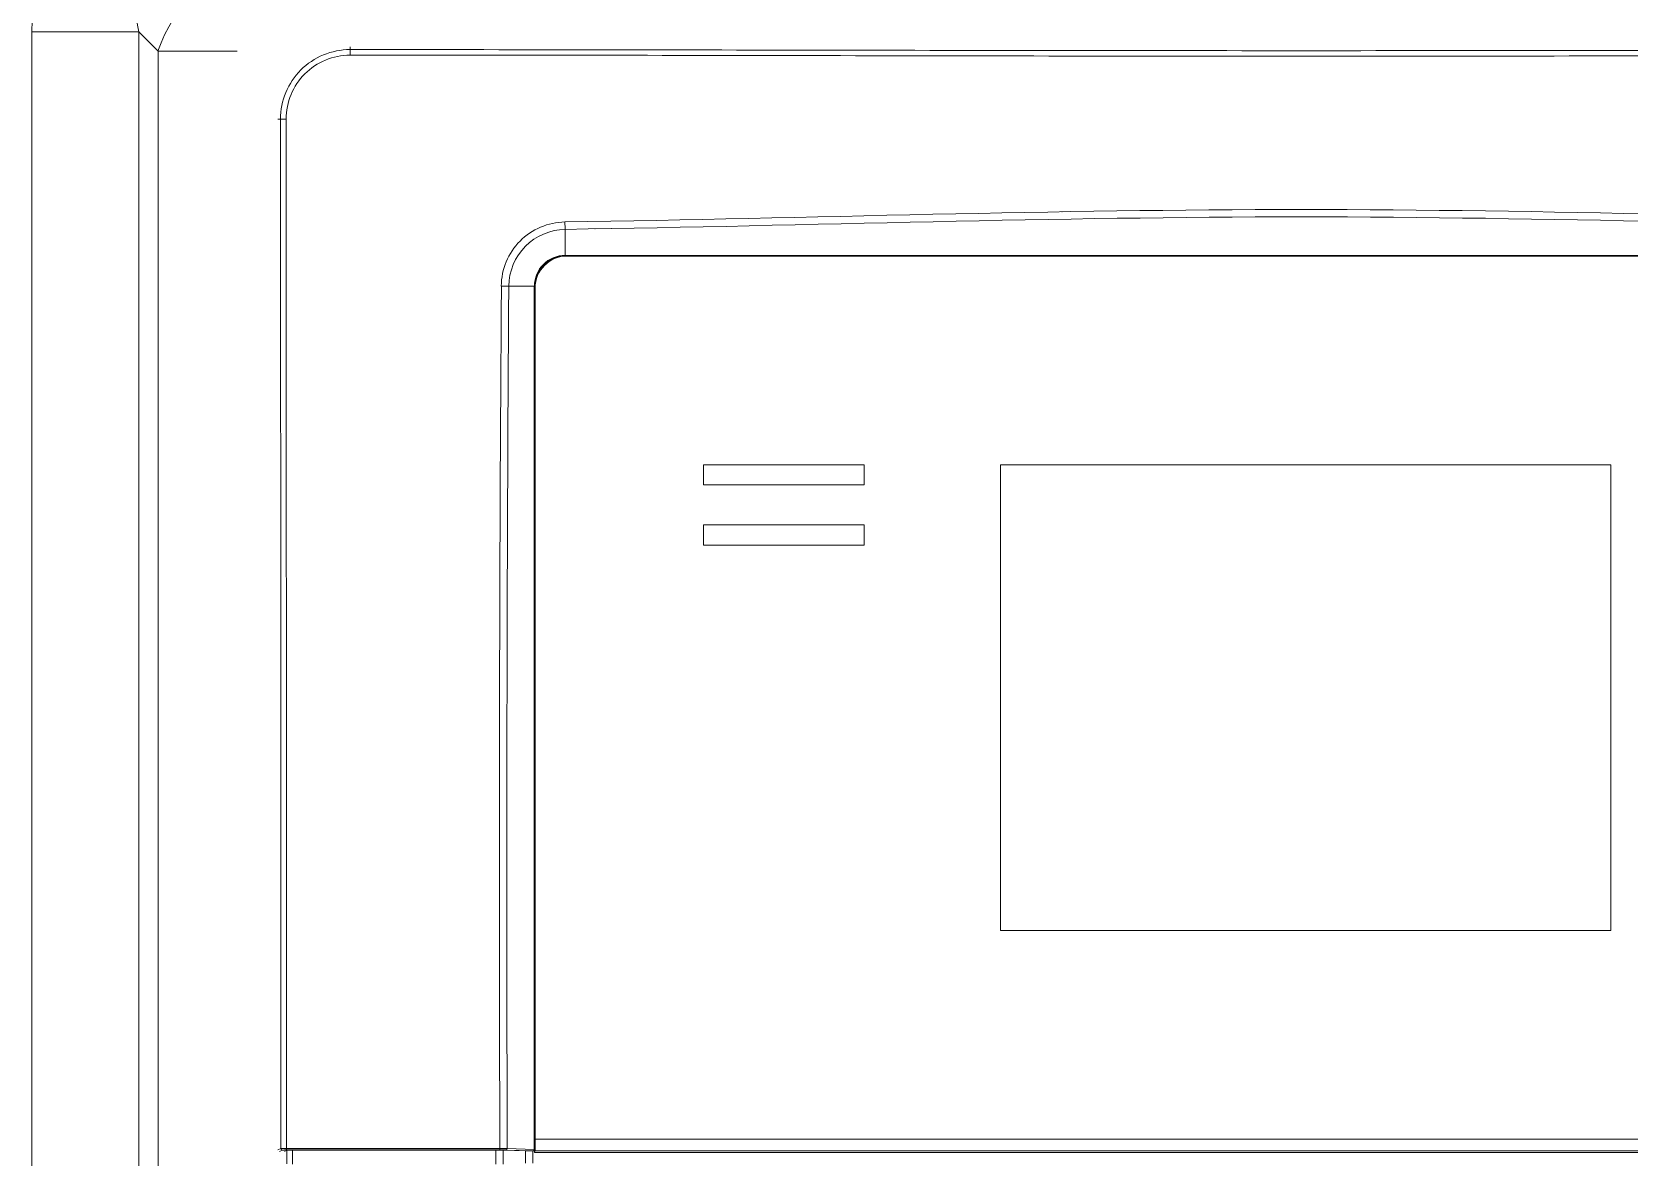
# Model space of a CAD drawing. Extents: x -76427 to 292734, y -42117 to 131250.
# Drawn here: x 14031.8 to 14230.7, y -37210.5 to -37070.4 of the extents above; entities that cross this region are included whole.
import ezdxf

# ---------------------------------------------------------------- set-up
doc = ezdxf.new("R2010")
doc.units = 0
doc.header["$LTSCALE"] = 10
doc.layers.add('XFM7P10PV$0$PV-EQ(50K)', color=252, linetype='Continuous', lineweight=9)
doc.layers.add('XFM7P10PV-200K$0$PV-EQ(50K)', color=22, linetype='Continuous', lineweight=9)

# ---------------------------------------------------------------- blocks, each defined once
blk = doc.blocks.new('XFM7P10PV-200K$0$A$Cf6a59fa3')
for p, q in [((2349.5, 1699.21), (2336.19, 1699.21)), ((2336.19, 1699.21), (2336.19, 1378.79)), ((2349.5, 1378.79), (2349.5, 1699.21)), ((2349.5, 1699.21), (2351.9, 1696.82)), ((2375.82, 1697.34), (2375.82, 1697.02)), ((2361.76, 1696.82), (2351.9, 1696.82)), ((2351.9, 1696.82), (2351.9, 1381.18)), ((2367.15, 1688.35), (2366.83, 1688.35)), ((2464.5, 1676.82), (2464.51, 1676.82)), ((2465.43, 1676.83), (2465.44, 1676.83)), ((2490.12, 1676.17), (2498.58, 1676.17)), ((2523.36, 1676.83), (2523.37, 1676.83)), ((2524.29, 1676.82), (2524.3, 1676.82)), ((2402.62, 1671.39), (2402.62, 1674.63)), ((2406.33, 1674.69), (2406.36, 1674.69)), ((2408.35, 1674.72), (2408.38, 1674.72)), ((2396.46, 1672.58), (2396.46, 1672.58)), ((2396.83, 1673.01), (2396.83, 1673.01)), ((2402.62, 1671.39), (2586.02, 1671.39)), ((2402.62, 1671.39), (2402.62, 1671.35)), ((2402.62, 1671.35), (2402.62, 1671.31)), ((2586.02, 1671.35), (2402.62, 1671.35)), ((2402.62, 1671.31), (2402.86, 1671.31)), ((2585.86, 1671.31), (2402.86, 1671.31)), ((2395.3, 1670.62), (2395.3, 1670.63)), ((2395.33, 1670.7), (2395.33, 1670.71)), ((2395.59, 1667.55), (2398.77, 1667.55)), ((2398.77, 1560.05), (2398.77, 1667.55)), ((2398.82, 1667.55), (2398.77, 1667.55)), ((2398.82, 1667.55), (2398.86, 1667.55)), ((2398.82, 1667.55), (2398.82, 1559.83)), ((2398.86, 1667.31), (2398.86, 1667.55)), ((2398.86, 1667.31), (2398.86, 1561.31)), ((2419.86, 1642.81), (2419.86, 1645.31)), ((2419.86, 1645.31), (2439.86, 1645.31)), ((2439.86, 1645.31), (2439.86, 1642.81)), ((2456.86, 1587.31), (2456.86, 1645.31)), ((2456.86, 1645.31), (2532.86, 1645.31)), ((2532.86, 1645.31), (2532.86, 1587.31)), ((2439.86, 1642.81), (2419.86, 1642.81)), ((2419.86, 1635.31), (2419.86, 1637.81)), ((2419.86, 1637.81), (2439.86, 1637.81)), ((2439.86, 1637.81), (2439.86, 1635.31)), ((2439.86, 1635.31), (2419.86, 1635.31)), ((2532.86, 1587.31), (2456.86, 1587.31)), ((2366.83, 1559.99), (2367.18, 1560.17)), ((2367.38, 1559.97), (2367.03, 1559.79)), ((2367.63, 1559.79), (2367.95, 1559.95)), ((2367.95, 1558.24), (2367.95, 1559.95)), ((2368.65, 1559.96), (2368.65, 1558.23)), ((2393.97, 1558.22), (2393.97, 1559.97)), ((2394.9, 1559.96), (2397.66, 1559.86)), ((2394.9, 1559.96), (2394.9, 1558.23)), ((2398.59, 1559.85), (2395.22, 1559.97)), ((2395.3, 1560.18), (2395.3, 1560.18)), ((2395.4, 1560.17), (2398.77, 1560.05)), ((2397.66, 1558.34), (2397.66, 1559.86)), ((2398.81, 1559.65), (2398.81, 1560.05)), ((2398.82, 1559.85), (2398.86, 1559.89)), ((2398.86, 1559.89), (2398.86, 1561.31)), ((2398.86, 1561.31), (2589.81, 1561.31)), ((2398.86, 1559.89), (2589.78, 1559.89)), ((2398.57, 1559.85), (2398.6, 1559.85)), ((2398.57, 1559.85), (2398.57, 1558.35)), ((2589.83, 1559.65), (2398.81, 1559.65)), ((2398.82, 1559.85), (2589.81, 1559.85))]:
    blk.add_line(p, q)
for centre, radius in [((2402.62, 1667.55), 3.84), ((2402.62, 1667.55), 3.8), ((2402.62, 1667.55), 3.76), ((2402.86, 1667.31), 4)]:
    blk.add_arc(centre, radius, 90, 180)
for centre, major_axis, ratio, start_param, end_param in [((2374.34, 1686.66), (-31.1, 31.1), 0.710565, 5.665404, 6.900967), ((2374.34, 1686.66), (-22.93, 22.93), 0.4625, 5.665404, 6.900967), ((2364.18, 1696.82), (-10.61, -10.61), 0.710565, 4.094608, 5.33017), ((2375.82, 1696.32), (0, 0.7), 0.009043, 0.034908, 1.550461), ((2367.85, 1688.35), (-0.7, 0), 0.018753, 4.71372, 6.248273), ((2402.62, 1675.53), (-0.015, 1), 0.032824, 1.55411, 2.705009), ((4332.76, 1594.58), (0, 4590.31), 0.422268, 1.554897, 1.578291), ((2394.69, 1667.55), (-1, 0.007), 0.01441, 3.577973, 4.738972), ((2367.38, 1560.17), (0, -0.2), 0.999543, 4.712389, 6.282576), ((2367.88, 1560.18), (0, -0.2), 0.001318, 4.719271, 6.265732), ((2368.65, 1559.95), (0.7, 0), 0.017455, 1.572863, 3.106686), ((2394, 1559.95), (1, 0), 0.017455, 0.436332, 1.596675), ((2394.47, 1560.18), (0, -0.2), 0.026334, 4.719252, 6.265726), ((2395.22, 1560.17), (-0.007, -0.2), 0.906194, 0.041284, 1.604704), ((2398.57, 1559.87), (-1, 0), 0.017455, 0.436332, 1.570796), ((2398.59, 1560.05), (-0.007, -0.2), 0.906194, 0.041284, 1.604704), ((2398.32, 1560.05), (-0.5, 0), 0.010473, 3.373646, 3.577925), ((2398.32, 1559.85), (0.3, 0), 0.017455, 0.380796, 0.436332), ((2398.82, 1559.65), (0, -0.2), 0.017455, 3.159046, 3.629399)]:
    blk.add_ellipse(centre, major_axis=major_axis, ratio=ratio, start_param=start_param, end_param=end_param)
for points, knots in [([(2367.15, 1688.35), (2367.15, 1690.64), (2368.09, 1692.88), (2371.28, 1696.08), (2373.53, 1697.02), (2375.82, 1697.02)], [0, 0, 0, 0, 0.5, 0.5, 1, 1, 1, 1]), ([(2375.81, 1696.33), (2373.71, 1696.33), (2371.64, 1695.46), (2368.71, 1692.52), (2367.85, 1690.46), (2367.85, 1688.36)], [0, 0, 0, 0, 0.5, 0.5, 1, 1, 1, 1]), ([(2612.82, 1696.33), (2593.06, 1696.33), (2573.32, 1696.3), (2533.85, 1696.23), (2514.11, 1696.19), (2474.57, 1696.19), (2454.82, 1696.23), (2415.33, 1696.3), (2395.58, 1696.33), (2375.81, 1696.33)], [0, 0, 0, 0, 0.25, 0.25, 0.5, 0.5, 0.75, 0.75, 1, 1, 1, 1]), ([(2375.82, 1697.02), (2395.58, 1697.01), (2415.33, 1696.98), (2454.81, 1696.91), (2474.55, 1696.88), (2514.09, 1696.88), (2533.83, 1696.91), (2573.31, 1696.98), (2593.05, 1697.01), (2612.82, 1697.02)], [0, 0, 0, 0, 0.25, 0.25, 0.5, 0.5, 0.75, 0.75, 1, 1, 1, 1]), ([(2394.66, 1667.56), (2394.67, 1669.66), (2395.53, 1671.7), (2398.45, 1674.64), (2400.49, 1675.52), (2402.58, 1675.55)], [0, 0, 0, 0, 0.5, 0.5, 1, 1, 1, 1]), ([(2402.58, 1675.55), (2433.16, 1676.02), (2463.68, 1677.1), (2524.91, 1677.1), (2555.46, 1676.02), (2586.05, 1675.55)], [0, 0, 0, 0, 0.5, 0.5, 1, 1, 1, 1]), ([(2586.02, 1674.62), (2555.45, 1675.09), (2524.93, 1676.18), (2463.7, 1676.18), (2433.19, 1675.09), (2402.62, 1674.63)], [0, 0, 0, 0, 0.5, 0.5, 1, 1, 1, 1]), ([(2402.62, 1674.63), (2400.76, 1674.59), (2398.96, 1673.82), (2396.37, 1671.21), (2395.61, 1669.4), (2395.59, 1667.55)], [0, 0, 0, 0, 0.5, 0.5, 1, 1, 1, 1]), ([(2367.18, 1560.17), (2367.18, 1560.17), (2367.2, 1560.17), (2367.23, 1560.17), (2367.25, 1560.17), (2367.3, 1560.17), (2367.35, 1560.17), (2367.4, 1560.17), (2367.46, 1560.17), (2367.53, 1560.17), (2367.6, 1560.17), (2367.67, 1560.17), (2367.73, 1560.17), (2367.79, 1560.17), (2367.83, 1560.17), (2367.88, 1560.17)], [0, 0, 0, 0, 0.220087, 0.220087, 0.220087, 0.440182, 0.440182, 0.440182, 0.660257, 0.660257, 0.660257, 0.880277, 0.880277, 0.880277, 1, 1, 1, 1]), ([(2367.88, 1559.98), (2367.85, 1559.98), (2367.82, 1559.98), (2367.77, 1559.98), (2367.73, 1559.98), (2367.68, 1559.97), (2367.63, 1559.97), (2367.58, 1559.97), (2367.54, 1559.97), (2367.5, 1559.97), (2367.46, 1559.97), (2367.43, 1559.97), (2367.41, 1559.97), (2367.39, 1559.97), (2367.38, 1559.97), (2367.38, 1559.97)], [0, 0, 0, 0, 0.119714, 0.119714, 0.119714, 0.339723, 0.339723, 0.339723, 0.559795, 0.559795, 0.559795, 0.779899, 0.779899, 0.779899, 1, 1, 1, 1]), ([(2367.88, 1560.17), (2368.01, 1560.17), (2368.14, 1560.17), (2368.28, 1560.17), (2368.81, 1560.17), (2369.34, 1560.17), (2370.68, 1560.17), (2372.01, 1560.17), (2374.14, 1560.17), (2378.24, 1560.18), (2382.34, 1560.18), (2388.41, 1560.18), (2394.47, 1560.18)], [0, 0, 0, 0, 0.01504, 0.01504, 0.01504, 0.075199, 0.075199, 0.075199, 0.315839, 0.315839, 0.315839, 1, 1, 1, 1]), ([(2368.65, 1559.96), (2369.52, 1559.96), (2370.39, 1559.96), (2372.08, 1559.97), (2373.78, 1559.97), (2376.3, 1559.97), (2378.83, 1559.97), (2381.35, 1559.97), (2383.88, 1559.97), (2386.4, 1559.97), (2388.92, 1559.97), (2391.45, 1559.97), (2393.97, 1559.97)], [0, 0, 0, 0, 0.102966, 0.102966, 0.102966, 0.401977, 0.401977, 0.401977, 0.700989, 0.700989, 0.700989, 1, 1, 1, 1]), ([(2394.47, 1560.18), (2394.58, 1560.18), (2394.69, 1560.18), (2394.8, 1560.18), (2394.91, 1560.18), (2395.01, 1560.18), (2395.1, 1560.18), (2395.19, 1560.18), (2395.27, 1560.18), (2395.31, 1560.18), (2395.36, 1560.18), (2395.38, 1560.17), (2395.4, 1560.17)], [0, 0, 0, 0, 0.290844, 0.290844, 0.290844, 0.581677, 0.581677, 0.581677, 0.872548, 0.872548, 0.872548, 1, 1, 1, 1]), ([(2395.22, 1559.97), (2395.2, 1559.97), (2395.18, 1559.98), (2395.15, 1559.98), (2395.11, 1559.98), (2395.05, 1559.98), (2394.98, 1559.98), (2394.91, 1559.98), (2394.83, 1559.98), (2394.74, 1559.98), (2394.66, 1559.98), (2394.56, 1559.98), (2394.47, 1559.98)], [0, 0, 0, 0, 0.127458, 0.127458, 0.127458, 0.418337, 0.418337, 0.418337, 0.709167, 0.709167, 0.709167, 1, 1, 1, 1]), ([(2398.81, 1560.05), (2398.81, 1560.03), (2398.8, 1560), (2398.79, 1559.98), (2398.79, 1559.96), (2398.78, 1559.94), (2398.76, 1559.92), (2398.75, 1559.91), (2398.73, 1559.89), (2398.71, 1559.88), (2398.69, 1559.87), (2398.67, 1559.86), (2398.65, 1559.85), (2398.63, 1559.85), (2398.62, 1559.85), (2398.6, 1559.85)], [0, 0, 0, 0, 0.205637, 0.205637, 0.205637, 0.411193, 0.411193, 0.411193, 0.618049, 0.618049, 0.618049, 0.829526, 0.829526, 0.829526, 1, 1, 1, 1]), ([(2398.81, 1559.65), (2398.81, 1559.67), (2398.81, 1559.7), (2398.81, 1559.72), (2398.81, 1559.74), (2398.81, 1559.76), (2398.81, 1559.77), (2398.82, 1559.79), (2398.82, 1559.81), (2398.82, 1559.82), (2398.82, 1559.82), (2398.82, 1559.83), (2398.82, 1559.83)], [0, 0, 0, 0, 0.307424, 0.307424, 0.307424, 0.614452, 0.614452, 0.614452, 0.927026, 0.927026, 0.927026, 1, 1, 1, 1])]:
    blk.add_open_spline(points, degree=3, knots=knots)
for points in [[(2367.18, 1560.17), (2367.19, 1602.9), (2367.18, 1645.63), (2367.15, 1688.35)], [(2367.85, 1688.36), (2367.88, 1645.64), (2367.89, 1602.9), (2367.88, 1560.17)], [(2395.59, 1667.55), (2395.35, 1631.76), (2395.29, 1595.97), (2395.4, 1560.17)], [(2394.47, 1559.98), (2385.61, 1559.98), (2376.74, 1559.98), (2367.88, 1559.98)]]:
    blk.add_open_spline(points, degree=3)
blk = doc.blocks.new('XFM7P10PV-200K')
at = {"layer": 'XFM7P10PV-200K$0$PV-EQ(50K)'}
blk.add_blockref('XFM7P10PV-200K$0$A$Cf6a59fa3', (11695.6, -38769.63), dxfattribs=at)
blk = doc.blocks.new('XFM7P10PV$0$A$Cf6a59fa3')
for p, q in [((2349.5, 1699.21), (2336.19, 1699.21)), ((2336.19, 1699.21), (2336.19, 1378.79)), ((2349.5, 1378.79), (2349.5, 1699.21)), ((2349.5, 1699.21), (2351.9, 1696.82)), ((2375.82, 1697.34), (2375.82, 1697.02)), ((2361.76, 1696.82), (2351.9, 1696.82)), ((2351.9, 1696.82), (2351.9, 1381.18)), ((2367.15, 1688.35), (2366.83, 1688.35)), ((2464.5, 1676.82), (2464.51, 1676.82)), ((2465.43, 1676.83), (2465.44, 1676.83)), ((2490.12, 1676.17), (2498.58, 1676.17)), ((2523.36, 1676.83), (2523.37, 1676.83)), ((2524.29, 1676.82), (2524.3, 1676.82)), ((2402.62, 1671.39), (2402.62, 1674.63)), ((2406.33, 1674.69), (2406.36, 1674.69)), ((2408.35, 1674.72), (2408.38, 1674.72)), ((2396.46, 1672.58), (2396.46, 1672.58)), ((2396.83, 1673.01), (2396.83, 1673.01)), ((2402.62, 1671.39), (2586.02, 1671.39)), ((2402.62, 1671.39), (2402.62, 1671.35)), ((2402.62, 1671.35), (2402.62, 1671.31)), ((2586.02, 1671.35), (2402.62, 1671.35)), ((2402.62, 1671.31), (2402.86, 1671.31)), ((2585.86, 1671.31), (2402.86, 1671.31)), ((2395.3, 1670.62), (2395.3, 1670.63)), ((2395.33, 1670.7), (2395.33, 1670.71)), ((2395.59, 1667.55), (2398.77, 1667.55)), ((2398.77, 1560.05), (2398.77, 1667.55)), ((2398.82, 1667.55), (2398.77, 1667.55)), ((2398.82, 1667.55), (2398.86, 1667.55)), ((2398.82, 1667.55), (2398.82, 1559.83)), ((2398.86, 1667.31), (2398.86, 1667.55)), ((2398.86, 1667.31), (2398.86, 1561.31)), ((2419.86, 1642.81), (2419.86, 1645.31)), ((2419.86, 1645.31), (2439.86, 1645.31)), ((2439.86, 1645.31), (2439.86, 1642.81)), ((2456.86, 1587.31), (2456.86, 1645.31)), ((2456.86, 1645.31), (2532.86, 1645.31)), ((2532.86, 1645.31), (2532.86, 1587.31)), ((2439.86, 1642.81), (2419.86, 1642.81)), ((2419.86, 1635.31), (2419.86, 1637.81)), ((2419.86, 1637.81), (2439.86, 1637.81)), ((2439.86, 1637.81), (2439.86, 1635.31)), ((2439.86, 1635.31), (2419.86, 1635.31)), ((2532.86, 1587.31), (2456.86, 1587.31)), ((2366.83, 1559.99), (2367.18, 1560.17)), ((2367.38, 1559.97), (2367.03, 1559.79)), ((2367.63, 1559.79), (2367.95, 1559.95)), ((2367.95, 1558.24), (2367.95, 1559.95)), ((2368.65, 1559.96), (2368.65, 1558.23)), ((2393.97, 1558.22), (2393.97, 1559.97)), ((2394.9, 1559.96), (2397.66, 1559.86)), ((2394.9, 1559.96), (2394.9, 1558.23)), ((2398.59, 1559.85), (2395.22, 1559.97)), ((2395.3, 1560.18), (2395.3, 1560.18)), ((2395.4, 1560.17), (2398.77, 1560.05)), ((2397.66, 1558.34), (2397.66, 1559.86)), ((2398.81, 1559.65), (2398.81, 1560.05)), ((2398.82, 1559.85), (2398.86, 1559.89)), ((2398.86, 1559.89), (2398.86, 1561.31)), ((2398.86, 1561.31), (2589.81, 1561.31)), ((2398.86, 1559.89), (2589.78, 1559.89)), ((2398.57, 1559.85), (2398.6, 1559.85)), ((2398.57, 1559.85), (2398.57, 1558.35)), ((2589.83, 1559.65), (2398.81, 1559.65)), ((2398.82, 1559.85), (2589.81, 1559.85))]:
    blk.add_line(p, q)
for centre, radius in [((2402.62, 1667.55), 3.84), ((2402.62, 1667.55), 3.8), ((2402.62, 1667.55), 3.76), ((2402.86, 1667.31), 4)]:
    blk.add_arc(centre, radius, 90, 180)
for centre, major_axis, ratio, start_param, end_param in [((2374.34, 1686.66), (-31.1, 31.1), 0.710565, 5.665404, 6.900967), ((2374.34, 1686.66), (-22.93, 22.93), 0.4625, 5.665404, 6.900967), ((2364.18, 1696.82), (-10.61, -10.61), 0.710565, 4.094608, 5.33017), ((2375.82, 1696.32), (0, 0.7), 0.009043, 0.034908, 1.550461), ((2367.85, 1688.35), (-0.7, 0), 0.018753, 4.71372, 6.248273), ((2402.62, 1675.53), (-0.015, 1), 0.032824, 1.55411, 2.705009), ((4332.76, 1594.58), (0, 4590.31), 0.422268, 1.554897, 1.578291), ((2394.69, 1667.55), (-1, 0.007), 0.01441, 3.577973, 4.738972), ((2367.38, 1560.17), (0, -0.2), 0.999543, 4.712389, 6.282576), ((2367.88, 1560.18), (0, -0.2), 0.001318, 4.719271, 6.265732), ((2368.65, 1559.95), (0.7, 0), 0.017455, 1.572863, 3.106686), ((2394, 1559.95), (1, 0), 0.017455, 0.436332, 1.596675), ((2394.47, 1560.18), (0, -0.2), 0.026334, 4.719252, 6.265726), ((2395.22, 1560.17), (-0.007, -0.2), 0.906194, 0.041284, 1.604704), ((2398.57, 1559.87), (-1, 0), 0.017455, 0.436332, 1.570796), ((2398.59, 1560.05), (-0.007, -0.2), 0.906194, 0.041284, 1.604704), ((2398.32, 1560.05), (-0.5, 0), 0.010473, 3.373646, 3.577925), ((2398.32, 1559.85), (0.3, 0), 0.017455, 0.380796, 0.436332), ((2398.82, 1559.65), (0, -0.2), 0.017455, 3.159046, 3.629399)]:
    blk.add_ellipse(centre, major_axis=major_axis, ratio=ratio, start_param=start_param, end_param=end_param)
for points, knots in [([(2367.15, 1688.35), (2367.15, 1690.64), (2368.09, 1692.88), (2371.28, 1696.08), (2373.53, 1697.02), (2375.82, 1697.02)], [0, 0, 0, 0, 0.5, 0.5, 1, 1, 1, 1]), ([(2375.81, 1696.33), (2373.71, 1696.33), (2371.64, 1695.46), (2368.71, 1692.52), (2367.85, 1690.46), (2367.85, 1688.36)], [0, 0, 0, 0, 0.5, 0.5, 1, 1, 1, 1]), ([(2612.82, 1696.33), (2593.06, 1696.33), (2573.32, 1696.3), (2533.85, 1696.23), (2514.11, 1696.19), (2474.57, 1696.19), (2454.82, 1696.23), (2415.33, 1696.3), (2395.58, 1696.33), (2375.81, 1696.33)], [0, 0, 0, 0, 0.25, 0.25, 0.5, 0.5, 0.75, 0.75, 1, 1, 1, 1]), ([(2375.82, 1697.02), (2395.58, 1697.01), (2415.33, 1696.98), (2454.81, 1696.91), (2474.55, 1696.88), (2514.09, 1696.88), (2533.83, 1696.91), (2573.31, 1696.98), (2593.05, 1697.01), (2612.82, 1697.02)], [0, 0, 0, 0, 0.25, 0.25, 0.5, 0.5, 0.75, 0.75, 1, 1, 1, 1]), ([(2394.66, 1667.56), (2394.67, 1669.66), (2395.53, 1671.7), (2398.45, 1674.64), (2400.49, 1675.52), (2402.58, 1675.55)], [0, 0, 0, 0, 0.5, 0.5, 1, 1, 1, 1]), ([(2402.58, 1675.55), (2433.16, 1676.02), (2463.68, 1677.1), (2524.91, 1677.1), (2555.46, 1676.02), (2586.05, 1675.55)], [0, 0, 0, 0, 0.5, 0.5, 1, 1, 1, 1]), ([(2586.02, 1674.62), (2555.45, 1675.09), (2524.93, 1676.18), (2463.7, 1676.18), (2433.19, 1675.09), (2402.62, 1674.63)], [0, 0, 0, 0, 0.5, 0.5, 1, 1, 1, 1]), ([(2402.62, 1674.63), (2400.76, 1674.59), (2398.96, 1673.82), (2396.37, 1671.21), (2395.61, 1669.4), (2395.59, 1667.55)], [0, 0, 0, 0, 0.5, 0.5, 1, 1, 1, 1]), ([(2367.18, 1560.17), (2367.18, 1560.17), (2367.2, 1560.17), (2367.23, 1560.17), (2367.25, 1560.17), (2367.3, 1560.17), (2367.35, 1560.17), (2367.4, 1560.17), (2367.46, 1560.17), (2367.53, 1560.17), (2367.6, 1560.17), (2367.67, 1560.17), (2367.73, 1560.17), (2367.79, 1560.17), (2367.83, 1560.17), (2367.88, 1560.17)], [0, 0, 0, 0, 0.220087, 0.220087, 0.220087, 0.440182, 0.440182, 0.440182, 0.660257, 0.660257, 0.660257, 0.880277, 0.880277, 0.880277, 1, 1, 1, 1]), ([(2367.88, 1559.98), (2367.85, 1559.98), (2367.82, 1559.98), (2367.77, 1559.98), (2367.73, 1559.98), (2367.68, 1559.97), (2367.63, 1559.97), (2367.58, 1559.97), (2367.54, 1559.97), (2367.5, 1559.97), (2367.46, 1559.97), (2367.43, 1559.97), (2367.41, 1559.97), (2367.39, 1559.97), (2367.38, 1559.97), (2367.38, 1559.97)], [0, 0, 0, 0, 0.119714, 0.119714, 0.119714, 0.339723, 0.339723, 0.339723, 0.559795, 0.559795, 0.559795, 0.779899, 0.779899, 0.779899, 1, 1, 1, 1]), ([(2367.88, 1560.17), (2368.01, 1560.17), (2368.14, 1560.17), (2368.28, 1560.17), (2368.81, 1560.17), (2369.34, 1560.17), (2370.68, 1560.17), (2372.01, 1560.17), (2374.14, 1560.17), (2378.24, 1560.18), (2382.34, 1560.18), (2388.41, 1560.18), (2394.47, 1560.18)], [0, 0, 0, 0, 0.01504, 0.01504, 0.01504, 0.075199, 0.075199, 0.075199, 0.315839, 0.315839, 0.315839, 1, 1, 1, 1]), ([(2368.65, 1559.96), (2369.52, 1559.96), (2370.39, 1559.96), (2372.08, 1559.97), (2373.78, 1559.97), (2376.3, 1559.97), (2378.83, 1559.97), (2381.35, 1559.97), (2383.88, 1559.97), (2386.4, 1559.97), (2388.92, 1559.97), (2391.45, 1559.97), (2393.97, 1559.97)], [0, 0, 0, 0, 0.102966, 0.102966, 0.102966, 0.401977, 0.401977, 0.401977, 0.700989, 0.700989, 0.700989, 1, 1, 1, 1]), ([(2394.47, 1560.18), (2394.58, 1560.18), (2394.69, 1560.18), (2394.8, 1560.18), (2394.91, 1560.18), (2395.01, 1560.18), (2395.1, 1560.18), (2395.19, 1560.18), (2395.27, 1560.18), (2395.31, 1560.18), (2395.36, 1560.18), (2395.38, 1560.17), (2395.4, 1560.17)], [0, 0, 0, 0, 0.290844, 0.290844, 0.290844, 0.581677, 0.581677, 0.581677, 0.872548, 0.872548, 0.872548, 1, 1, 1, 1]), ([(2395.22, 1559.97), (2395.2, 1559.97), (2395.18, 1559.98), (2395.15, 1559.98), (2395.11, 1559.98), (2395.05, 1559.98), (2394.98, 1559.98), (2394.91, 1559.98), (2394.83, 1559.98), (2394.74, 1559.98), (2394.66, 1559.98), (2394.56, 1559.98), (2394.47, 1559.98)], [0, 0, 0, 0, 0.127458, 0.127458, 0.127458, 0.418337, 0.418337, 0.418337, 0.709167, 0.709167, 0.709167, 1, 1, 1, 1]), ([(2398.81, 1560.05), (2398.81, 1560.03), (2398.8, 1560), (2398.79, 1559.98), (2398.79, 1559.96), (2398.78, 1559.94), (2398.76, 1559.92), (2398.75, 1559.91), (2398.73, 1559.89), (2398.71, 1559.88), (2398.69, 1559.87), (2398.67, 1559.86), (2398.65, 1559.85), (2398.63, 1559.85), (2398.62, 1559.85), (2398.6, 1559.85)], [0, 0, 0, 0, 0.205637, 0.205637, 0.205637, 0.411193, 0.411193, 0.411193, 0.618049, 0.618049, 0.618049, 0.829526, 0.829526, 0.829526, 1, 1, 1, 1]), ([(2398.81, 1559.65), (2398.81, 1559.67), (2398.81, 1559.7), (2398.81, 1559.72), (2398.81, 1559.74), (2398.81, 1559.76), (2398.81, 1559.77), (2398.82, 1559.79), (2398.82, 1559.81), (2398.82, 1559.82), (2398.82, 1559.82), (2398.82, 1559.83), (2398.82, 1559.83)], [0, 0, 0, 0, 0.307424, 0.307424, 0.307424, 0.614452, 0.614452, 0.614452, 0.927026, 0.927026, 0.927026, 1, 1, 1, 1])]:
    blk.add_open_spline(points, degree=3, knots=knots)
for points in [[(2367.18, 1560.17), (2367.19, 1602.9), (2367.18, 1645.63), (2367.15, 1688.35)], [(2367.85, 1688.36), (2367.88, 1645.64), (2367.89, 1602.9), (2367.88, 1560.17)], [(2395.59, 1667.55), (2395.35, 1631.76), (2395.29, 1595.97), (2395.4, 1560.17)], [(2394.47, 1559.98), (2385.61, 1559.98), (2376.74, 1559.98), (2367.88, 1559.98)]]:
    blk.add_open_spline(points, degree=3)
blk = doc.blocks.new('XFM7P10PV')
at = {"layer": 'XFM7P10PV$0$PV-EQ(50K)'}
blk.add_blockref('XFM7P10PV$0$A$Cf6a59fa3', (11695.6, -38769.63), dxfattribs=at)

msp = doc.modelspace()

# ---------------------------------------------------------------- block references
for name in ['XFM7P10PV', 'XFM7P10PV-200K']:
    msp.add_blockref(name, (0, 0))

doc.saveas('drawing.dxf')
